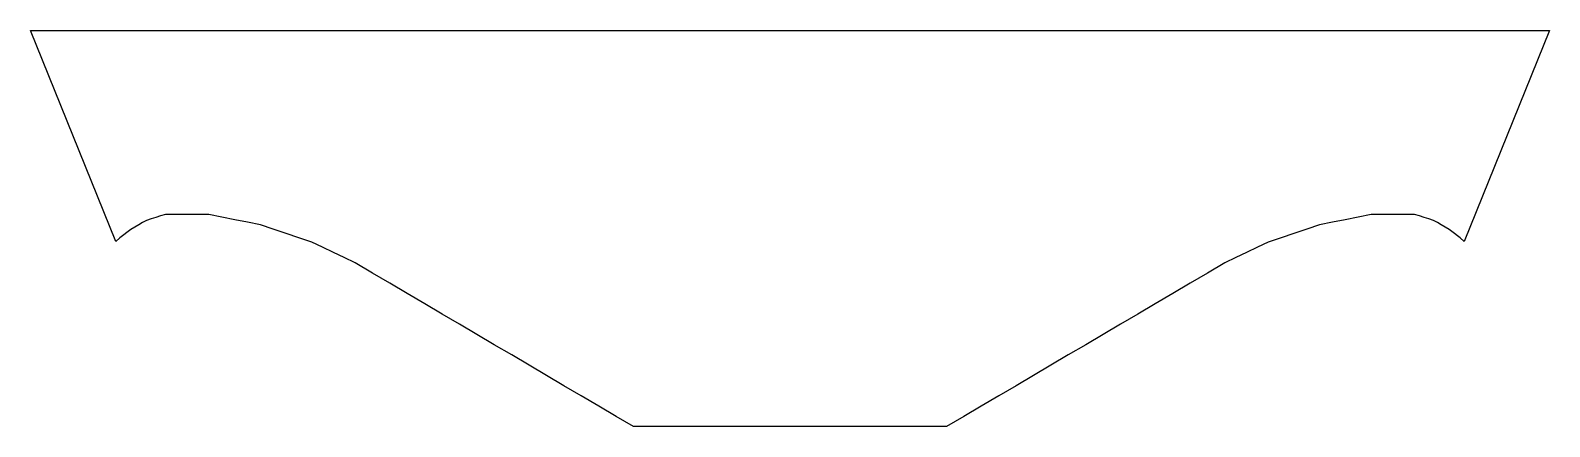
# Model space of a CAD drawing. Extents: x 1 to 474, y 1 to 124.
import ezdxf

# ---------------------------------------------------------------- set-up
doc = ezdxf.new("R2010")
doc.units = 0
doc.layers.add('Layer_1', color=7, linetype='CONTINUOUS')

msp = doc.modelspace()

# ---------------------------------------------------------------- linework, layer by layer
at = {"layer": 'Layer_1', "color": 7}
msp.add_lwpolyline([(473.51526, 124.133404), (446.91762, 58.312754), (445.649701, 59.453547), (444.8002, 60.105164), (443.9507, 60.756786), (443.101199, 61.408403), (442.251702, 62.060025), (441.02183, 62.772116), (439.79197, 63.484204), (438.562098, 64.196285), (437.332241, 64.908376), (435.87417, 65.374976), (434.4161, 65.841566), (432.958039, 66.308166), (431.499969, 66.774756), (428.105101, 66.756855), (424.71022, 66.738955), (421.315349, 66.721054), (417.920481, 66.703157), (413.914479, 65.900456), (409.90848, 65.097766), (405.90248, 64.295065), (401.896481, 63.492364), (397.899751, 62.156045), (393.903028, 60.819725), (389.906298, 59.483396), (385.909579, 58.147076), (382.542541, 56.528306), (379.17551, 54.909546), (375.808472, 53.290775), (372.441441, 51.672005), (367.02315, 48.480006), (361.604859, 45.288004), (356.186569, 42.095906), (350.768278, 38.903903), (345.349991, 35.711905), (339.931701, 32.519906), (334.51341, 29.327804), (329.09512, 26.135805), (323.676829, 22.943807), (318.258539, 19.751804), (312.840252, 16.559706), (307.421961, 13.367704), (302.00367, 10.175705), (296.58538, 6.983603), (291.167089, 3.791605), (285.748799, 0.599606), (261.392191, 0.599606), (237.035569, 0.599606), (212.678961, 0.599606), (188.32235, 0.599606), (182.904059, 3.791605), (177.485769, 6.983603), (172.067481, 10.175705), (166.649191, 13.367704), (161.2309, 16.559706), (155.81261, 19.751804), (150.394319, 22.943807), (144.976029, 26.135805), (139.557742, 29.327804), (134.139451, 32.519906), (128.721161, 35.711905), (123.30287, 38.903903), (117.88458, 42.095906), (112.466289, 45.288004), (107.047998, 48.480006), (101.629711, 51.672005), (98.262677, 53.290775), (94.895642, 54.909546), (91.528607, 56.528306), (88.161573, 58.147076), (84.164846, 59.483396), (80.168124, 60.819725), (76.171397, 62.156045), (72.174674, 63.492364), (68.168672, 64.295065), (64.162672, 65.097766), (60.156673, 65.900456), (56.150674, 66.703157), (52.7558, 66.721054), (49.360929, 66.738955), (45.966054, 66.756855), (42.571183, 66.774756), (41.113116, 66.308166), (39.655049, 65.841566), (38.196981, 65.374976), (36.738914, 64.908376), (35.509046, 64.196285), (34.279182, 63.484204), (33.049318, 62.772116), (31.819454, 62.060025), (28.421454, 59.453547), (27.153531, 58.312754), (0.555892, 124.133404), (473.51526, 124.133404), (473.51526, 124.133404), (473.51526, 124.133404)], close=True, dxfattribs=at)

doc.saveas('drawing.dxf')
